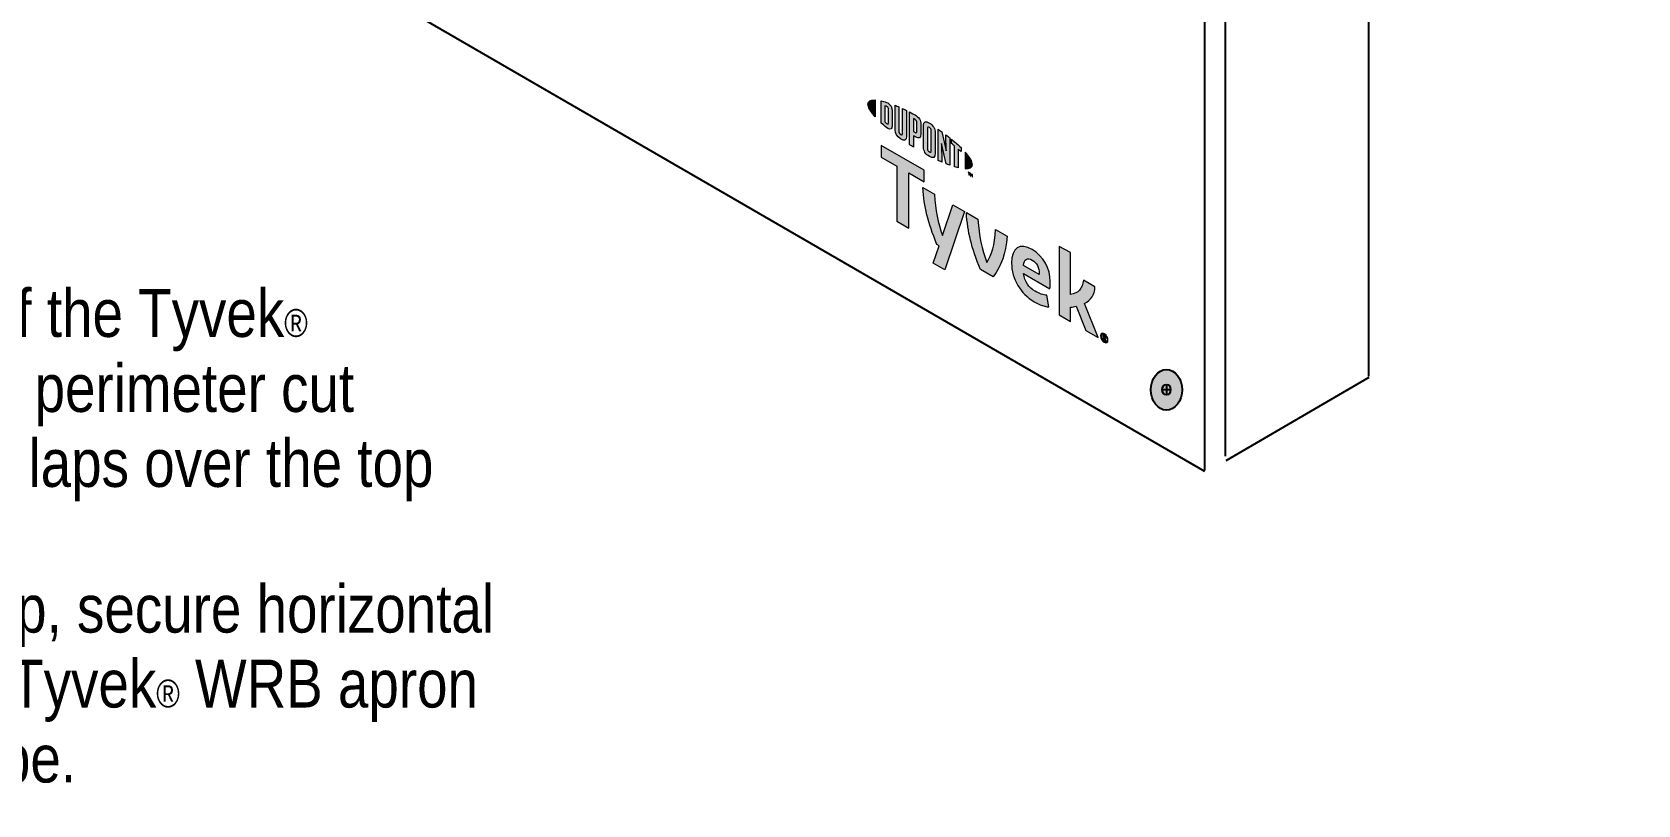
# Model space of a CAD drawing. Header units: inches. Extents: x -24 to 76, y -57 to 19.
# Drawn here: x -6.16 to -0.91, y -42.2 to -39.67 of the extents above; entities that cross this region are included whole.
import ezdxf

# ---------------------------------------------------------------- set-up
doc = ezdxf.new("R2010")
doc.units = ezdxf.units.IN
doc.header["$MEASUREMENT"] = 0
for name, color, linetype, lineweight in [('.ATI-TEXT', 7, 'Continuous', 0), ('G-ANNO-TTLB', 7, 'Continuous', 0), ('TYVEK', 7, 'Continuous', 0), ('WALL SCRATCH', 7, 'Continuous', 0), ('X-REF - TRACED', 7, 'Continuous', 0)]:
    doc.layers.add(name, color=color, linetype=linetype, lineweight=lineweight)

# ---------------------------------------------------------------- blocks, each defined once
blk = doc.blocks.new('Block_274')
at = {"layer": 'TYVEK', "color": 1, "lineweight": 25, "true_color": 0xff0000}
for points in [[(-3.9072, -39.7507)], [(-3.2993, -40.1016)]]:
    blk.add_lwpolyline(points, dxfattribs=at)
blk = doc.blocks.new('Block_275')
at = {"layer": 'TYVEK', "color": 1, "lineweight": 25, "true_color": 0xff0000}
for points in [[(-3.2993, -39.8158)], [(-3.2993, -40.1016)]]:
    blk.add_lwpolyline(points, dxfattribs=at)
blk = doc.blocks.new('Block_285')
at = {"layer": 'TYVEK', "true_color": 0x003b71, "transparency": 33554687}
h = blk.add_hatch(color=156, dxfattribs=at)
h.dxf.hatch_style = 2
edge = h.paths.add_edge_path()
edge.add_ellipse((-2.4518, -40.8394), major_axis=(0, 0.0664), ratio=0.766948, start_angle=0, end_angle=360)
at = {"layer": 'TYVEK', "color": 18, "lineweight": 25, "true_color": 0x000000}
for p, q in [((-2.4518, -40.8219), (-2.4518, -40.8562)), ((-2.4653, -40.839), (-2.4383, -40.839))]:
    blk.add_line(p, q, dxfattribs=at)
for centre, major_axis, ratio in [((-2.4518, -40.8394), (0, 0.0664), 0.766948), ((-2.4518, -40.839), (0, 0.0171), 0.788846)]:
    blk.add_ellipse(centre, major_axis=major_axis, ratio=ratio, dxfattribs=at)
blk = doc.blocks.new('Block_457')
at = {"layer": 'X-REF - TRACED', "true_color": 0x848484, "transparency": 33554687}
h = blk.add_hatch(color=252, dxfattribs=at)
h.dxf.hatch_style = 2
edge = h.paths.add_edge_path()
edge.add_spline(control_points=[(-3.4276, -39.9062), (-3.4276, -39.9162), (-3.4191, -39.9305), (-3.4043, -39.9471), (-3.4043, -39.9471), (-3.4043, -39.8923), (-3.4043, -39.8923), (-3.4191, -39.8918), (-3.4276, -39.8962), (-3.4276, -39.9062)], knot_values=[0, 0, 0, 0, 1, 1, 1, 2, 2, 2, 3, 3, 3, 3], degree=3, periodic=0)
h = blk.add_hatch(color=252, dxfattribs=at)
h.dxf.hatch_style = 2
edge = h.paths.add_edge_path()
edge.add_spline(control_points=[(-3.3598, -39.9677), (-3.3598, -39.9719), (-3.362, -39.972), (-3.3646, -39.9705), (-3.3667, -39.9693), (-3.3699, -39.9666), (-3.3724, -39.9643), (-3.3724, -39.9643), (-3.3724, -39.912), (-3.3724, -39.912), (-3.3699, -39.9127), (-3.3667, -39.9137), (-3.3646, -39.9149), (-3.362, -39.9164), (-3.3598, -39.919), (-3.3598, -39.9232), (-3.3598, -39.9232), (-3.3598, -39.9677), (-3.3598, -39.9677)], knot_values=[0, 0, 0, 0, 1, 1, 1, 2, 2, 2, 3, 3, 3, 4, 4, 4, 5, 5, 5, 6, 6, 6, 6], degree=3, periodic=0)
edge = h.paths.add_edge_path()
edge.add_spline(control_points=[(-3.3629, -39.9022), (-3.3671, -39.8998), (-3.373, -39.8977), (-3.3838, -39.8953), (-3.3838, -39.8953), (-3.3838, -39.9679), (-3.3838, -39.9679), (-3.3743, -39.9767), (-3.3671, -39.9828), (-3.3629, -39.9852), (-3.3534, -39.9907), (-3.348, -39.9871), (-3.348, -39.9764), (-3.348, -39.9764), (-3.348, -39.9282), (-3.348, -39.9282), (-3.348, -39.9175), (-3.3534, -39.9077), (-3.3629, -39.9022)], knot_values=[0, 0, 0, 0, 1, 1, 1, 2, 2, 2, 3, 3, 3, 4, 4, 4, 5, 5, 5, 6, 6, 6, 6], degree=3, periodic=0)
h = blk.add_hatch(color=252, dxfattribs=at)
h.dxf.hatch_style = 2
edge = h.paths.add_edge_path()
edge.add_spline(control_points=[(-3.3148, -40.0022), (-3.3148, -40.0064), (-3.316, -40.0083), (-3.3206, -40.0051), (-3.3251, -40.0018), (-3.3263, -39.999), (-3.3263, -39.994), (-3.3263, -39.994), (-3.3263, -39.915), (-3.3263, -39.915), (-3.3293, -39.9137), (-3.3359, -39.9109), (-3.3388, -39.9097), (-3.3388, -39.9097), (-3.3388, -39.9896), (-3.3388, -39.9896), (-3.3388, -40.0023), (-3.3334, -40.0104), (-3.3206, -40.0195), (-3.3089, -40.0278), (-3.3017, -40.0251), (-3.3017, -40.011), (-3.3017, -40.011), (-3.3017, -39.9266), (-3.3017, -39.9266), (-3.3042, -39.9253), (-3.3122, -39.9215), (-3.3148, -39.9203), (-3.3148, -39.9203), (-3.3148, -40.0022), (-3.3148, -40.0022)], knot_values=[0, 0, 0, 0, 1, 1, 1, 2, 2, 2, 3, 3, 3, 4, 4, 4, 5, 5, 5, 6, 6, 6, 7, 7, 7, 8, 8, 8, 9, 9, 9, 10, 10, 10, 10], degree=3, periodic=0)
h = blk.add_hatch(color=252, dxfattribs=at)
h.dxf.hatch_style = 2
edge = h.paths.add_edge_path()
edge.add_spline(control_points=[(-3.2673, -39.9949), (-3.2673, -39.9995), (-3.2687, -40.001), (-3.274, -39.998), (-3.274, -39.998), (-3.2785, -39.9953), (-3.2785, -39.9953), (-3.2785, -39.9953), (-3.2785, -39.9534), (-3.2785, -39.9534), (-3.2765, -39.9544), (-3.2754, -39.955), (-3.2742, -39.9557), (-3.2685, -39.9591), (-3.2673, -39.9622), (-3.2673, -39.9669), (-3.2673, -39.9669), (-3.2673, -39.9949), (-3.2673, -39.9949)], knot_values=[0, 0, 0, 0, 1, 1, 1, 2, 2, 2, 3, 3, 3, 4, 4, 4, 5, 5, 5, 6, 6, 6, 6], degree=3, periodic=0)
edge = h.paths.add_edge_path()
edge.add_spline(control_points=[(-3.2734, -39.9413), (-3.2757, -39.94), (-3.284, -39.9356), (-3.2916, -39.9317), (-3.2916, -39.9317), (-3.2916, -40.038), (-3.2916, -40.038), (-3.289, -40.0397), (-3.2822, -40.044), (-3.2785, -40.0462), (-3.2785, -40.0462), (-3.2785, -40.0101), (-3.2785, -40.0101), (-3.2785, -40.0101), (-3.2734, -40.013), (-3.2734, -40.013), (-3.2598, -40.0209), (-3.2541, -40.0171), (-3.2541, -40.0036), (-3.2541, -40.0036), (-3.2541, -39.9723), (-3.2541, -39.9723), (-3.2541, -39.9591), (-3.2605, -39.9488), (-3.2734, -39.9413)], knot_values=[0, 0, 0, 0, 1, 1, 1, 2, 2, 2, 3, 3, 3, 4, 4, 4, 5, 5, 5, 6, 6, 6, 7, 7, 7, 8, 8, 8, 8], degree=3, periodic=0)
h = blk.add_hatch(color=252, dxfattribs=at)
h.dxf.hatch_style = 2
edge = h.paths.add_edge_path()
edge.add_spline(control_points=[(-3.2207, -40.0589), (-3.2207, -40.0631), (-3.222, -40.0646), (-3.2266, -40.0621), (-3.2313, -40.0595), (-3.2326, -40.0564), (-3.2326, -40.0521), (-3.2326, -40.0521), (-3.2326, -39.9858), (-3.2326, -39.9858), (-3.2326, -39.9814), (-3.2313, -39.9798), (-3.2266, -39.9827), (-3.222, -39.9855), (-3.2207, -39.9884), (-3.2207, -39.9926), (-3.2207, -39.9926), (-3.2207, -40.0589), (-3.2207, -40.0589)], knot_values=[0, 0, 0, 0, 1, 1, 1, 2, 2, 2, 3, 3, 3, 4, 4, 4, 5, 5, 5, 6, 6, 6, 6], degree=3, periodic=0)
edge = h.paths.add_edge_path()
edge.add_spline(control_points=[(-3.2266, -39.9678), (-3.2387, -39.9602), (-3.2458, -39.9621), (-3.2458, -39.9761), (-3.2458, -39.9761), (-3.2458, -40.0457), (-3.2458, -40.0457), (-3.2458, -40.0604), (-3.2393, -40.0703), (-3.2266, -40.077), (-3.2141, -40.0836), (-3.2076, -40.0819), (-3.2076, -40.0662), (-3.2076, -40.0662), (-3.2076, -39.9998), (-3.2076, -39.9998), (-3.2076, -39.9848), (-3.2135, -39.9761), (-3.2266, -39.9678)], knot_values=[0, 0, 0, 0, 1, 1, 1, 2, 2, 2, 3, 3, 3, 4, 4, 4, 5, 5, 5, 6, 6, 6, 6], degree=3, periodic=0)
h = blk.add_hatch(color=252, dxfattribs=at)
h.dxf.hatch_style = 2
edge = h.paths.add_edge_path()
edge.add_spline(control_points=[(-3.1714, -40.0589), (-3.1714, -40.0589), (-3.1859, -39.9965), (-3.1859, -39.9965), (-3.1898, -39.9936), (-3.1946, -39.9903), (-3.1982, -39.9878), (-3.1982, -39.9878), (-3.1982, -40.0898), (-3.1982, -40.0898), (-3.1957, -40.091), (-3.1891, -40.0939), (-3.1857, -40.0954), (-3.1857, -40.0954), (-3.1867, -40.0347), (-3.1867, -40.0347), (-3.1867, -40.0347), (-3.1714, -40.1013), (-3.1714, -40.1013), (-3.1682, -40.1025), (-3.1634, -40.1043), (-3.1603, -40.1055), (-3.1603, -40.1055), (-3.1603, -40.0158), (-3.1603, -40.0158), (-3.1636, -40.0132), (-3.1695, -40.0086), (-3.1723, -40.0065), (-3.1723, -40.0065), (-3.1714, -40.0589), (-3.1714, -40.0589)], knot_values=[0, 0, 0, 0, 1, 1, 1, 2, 2, 2, 3, 3, 3, 4, 4, 4, 5, 5, 5, 6, 6, 6, 7, 7, 7, 8, 8, 8, 9, 9, 9, 10, 10, 10, 10], degree=3, periodic=0)
h = blk.add_hatch(color=252, dxfattribs=at)
h.dxf.hatch_style = 2
edge = h.paths.add_edge_path()
edge.add_spline(control_points=[(-3.1539, -40.0352), (-3.1506, -40.0377), (-3.1475, -40.0403), (-3.1444, -40.0429), (-3.1444, -40.0429), (-3.1444, -40.1107), (-3.1444, -40.1107), (-3.1415, -40.1116), (-3.1362, -40.1131), (-3.1327, -40.1139), (-3.1327, -40.1139), (-3.1327, -40.0528), (-3.1327, -40.0528), (-3.1293, -40.0558), (-3.1261, -40.0586), (-3.1232, -40.0613), (-3.1232, -40.0613), (-3.1232, -40.0482), (-3.1232, -40.0482), (-3.1324, -40.0392), (-3.1423, -40.0305), (-3.1539, -40.021), (-3.1539, -40.021), (-3.1539, -40.0352), (-3.1539, -40.0352)], knot_values=[0, 0, 0, 0, 1, 1, 1, 2, 2, 2, 3, 3, 3, 4, 4, 4, 5, 5, 5, 6, 6, 6, 7, 7, 7, 8, 8, 8, 8], degree=3, periodic=0)
h = blk.add_hatch(color=252, dxfattribs=at)
h.dxf.hatch_style = 2
edge = h.paths.add_edge_path()
edge.add_spline(control_points=[(-3.0859, -40.1035), (-3.0859, -40.1135), (-3.0944, -40.118), (-3.1092, -40.1175), (-3.1092, -40.1175), (-3.1092, -40.0627), (-3.1092, -40.0627), (-3.0944, -40.0793), (-3.0859, -40.0935), (-3.0859, -40.1035)], knot_values=[0, 0, 0, 0, 1, 1, 1, 2, 2, 2, 3, 3, 3, 3], degree=3, periodic=0)
h = blk.add_hatch(color=252, dxfattribs=at)
h.dxf.hatch_style = 2
edge = h.paths.add_edge_path()
edge.add_spline(control_points=[(-3.0928, -40.1324), (-3.0928, -40.1324), (-3.0914, -40.1332), (-3.0914, -40.1332), (-3.0914, -40.1332), (-3.0893, -40.1382), (-3.0893, -40.1382), (-3.0893, -40.1382), (-3.0872, -40.1356), (-3.0872, -40.1356), (-3.0872, -40.1356), (-3.0859, -40.1364), (-3.0859, -40.1364), (-3.0859, -40.1364), (-3.0859, -40.1443), (-3.0859, -40.1443), (-3.0859, -40.1443), (-3.0872, -40.1436), (-3.0872, -40.1436), (-3.0872, -40.1436), (-3.0872, -40.138), (-3.0872, -40.138), (-3.0872, -40.138), (-3.0893, -40.1405), (-3.0893, -40.1405), (-3.0893, -40.1405), (-3.0894, -40.1404), (-3.0894, -40.1404), (-3.0894, -40.1404), (-3.0915, -40.1354), (-3.0915, -40.1354), (-3.0915, -40.1354), (-3.0915, -40.1411), (-3.0915, -40.1411), (-3.0915, -40.1411), (-3.0928, -40.1403), (-3.0928, -40.1403), (-3.0928, -40.1403), (-3.0928, -40.1324), (-3.0928, -40.1324)], knot_values=[0, 0, 0, 0, 1, 1, 1, 2, 2, 2, 3, 3, 3, 4, 4, 4, 5, 5, 5, 6, 6, 6, 7, 7, 7, 8, 8, 8, 9, 9, 9, 10, 10, 10, 11, 11, 11, 12, 12, 12, 13, 13, 13, 13], degree=3, periodic=0)
edge = h.paths.add_edge_path()
edge.add_spline(control_points=[(-3.0977, -40.131), (-3.0977, -40.131), (-3.0998, -40.1297), (-3.0998, -40.1297), (-3.0998, -40.1297), (-3.0998, -40.1284), (-3.0998, -40.1284), (-3.0998, -40.1284), (-3.0943, -40.1316), (-3.0943, -40.1316), (-3.0943, -40.1316), (-3.0943, -40.133), (-3.0943, -40.133), (-3.0943, -40.133), (-3.0964, -40.1317), (-3.0964, -40.1317), (-3.0964, -40.1317), (-3.0964, -40.1382), (-3.0964, -40.1382), (-3.0964, -40.1382), (-3.0977, -40.1375), (-3.0977, -40.1375), (-3.0977, -40.1375), (-3.0977, -40.131), (-3.0977, -40.131)], knot_values=[0, 0, 0, 0, 1, 1, 1, 2, 2, 2, 3, 3, 3, 4, 4, 4, 5, 5, 5, 6, 6, 6, 7, 7, 7, 8, 8, 8, 8], degree=3, periodic=0)
at = {"layer": 'X-REF - TRACED'}
for points, knots in [([(-3.4276, -39.9062), (-3.4276, -39.9162), (-3.4191, -39.9305), (-3.4043, -39.9471), (-3.4043, -39.9471), (-3.4043, -39.8923), (-3.4043, -39.8923), (-3.4191, -39.8918), (-3.4276, -39.8962), (-3.4276, -39.9062)], [0, 0, 0, 0, 1, 1, 1, 2, 2, 2, 3, 3, 3, 3]), ([(-3.3629, -39.9022), (-3.3671, -39.8998), (-3.373, -39.8977), (-3.3838, -39.8953), (-3.3838, -39.8953), (-3.3838, -39.9679), (-3.3838, -39.9679), (-3.3743, -39.9767), (-3.3671, -39.9828), (-3.3629, -39.9852), (-3.3534, -39.9907), (-3.348, -39.9871), (-3.348, -39.9764), (-3.348, -39.9764), (-3.348, -39.9282), (-3.348, -39.9282), (-3.348, -39.9175), (-3.3534, -39.9077), (-3.3629, -39.9022)], [0, 0, 0, 0, 1, 1, 1, 2, 2, 2, 3, 3, 3, 4, 4, 4, 5, 5, 5, 6, 6, 6, 6]), ([(-3.3598, -39.9677), (-3.3598, -39.9719), (-3.362, -39.972), (-3.3646, -39.9705), (-3.3667, -39.9693), (-3.3699, -39.9666), (-3.3724, -39.9643), (-3.3724, -39.9643), (-3.3724, -39.912), (-3.3724, -39.912), (-3.3699, -39.9127), (-3.3667, -39.9137), (-3.3646, -39.9149), (-3.362, -39.9164), (-3.3598, -39.919), (-3.3598, -39.9232), (-3.3598, -39.9232), (-3.3598, -39.9677), (-3.3598, -39.9677)], [0, 0, 0, 0, 1, 1, 1, 2, 2, 2, 3, 3, 3, 4, 4, 4, 5, 5, 5, 6, 6, 6, 6]), ([(-3.3148, -40.0022), (-3.3148, -40.0064), (-3.316, -40.0083), (-3.3206, -40.0051), (-3.3251, -40.0018), (-3.3263, -39.999), (-3.3263, -39.994), (-3.3263, -39.994), (-3.3263, -39.915), (-3.3263, -39.915), (-3.3293, -39.9137), (-3.3359, -39.9109), (-3.3388, -39.9097), (-3.3388, -39.9097), (-3.3388, -39.9896), (-3.3388, -39.9896), (-3.3388, -40.0023), (-3.3334, -40.0104), (-3.3206, -40.0195), (-3.3089, -40.0278), (-3.3017, -40.0251), (-3.3017, -40.011), (-3.3017, -40.011), (-3.3017, -39.9266), (-3.3017, -39.9266), (-3.3042, -39.9253), (-3.3122, -39.9215), (-3.3148, -39.9203), (-3.3148, -39.9203), (-3.3148, -40.0022), (-3.3148, -40.0022)], [0, 0, 0, 0, 1, 1, 1, 2, 2, 2, 3, 3, 3, 4, 4, 4, 5, 5, 5, 6, 6, 6, 7, 7, 7, 8, 8, 8, 9, 9, 9, 10, 10, 10, 10]), ([(-3.2734, -39.9413), (-3.2757, -39.94), (-3.284, -39.9356), (-3.2916, -39.9317), (-3.2916, -39.9317), (-3.2916, -40.038), (-3.2916, -40.038), (-3.289, -40.0397), (-3.2822, -40.044), (-3.2785, -40.0462), (-3.2785, -40.0462), (-3.2785, -40.0101), (-3.2785, -40.0101), (-3.2785, -40.0101), (-3.2734, -40.013), (-3.2734, -40.013), (-3.2598, -40.0209), (-3.2541, -40.0171), (-3.2541, -40.0036), (-3.2541, -40.0036), (-3.2541, -39.9723), (-3.2541, -39.9723), (-3.2541, -39.9591), (-3.2605, -39.9488), (-3.2734, -39.9413)], [0, 0, 0, 0, 1, 1, 1, 2, 2, 2, 3, 3, 3, 4, 4, 4, 5, 5, 5, 6, 6, 6, 7, 7, 7, 8, 8, 8, 8]), ([(-3.2673, -39.9949), (-3.2673, -39.9995), (-3.2687, -40.001), (-3.274, -39.998), (-3.274, -39.998), (-3.2785, -39.9953), (-3.2785, -39.9953), (-3.2785, -39.9953), (-3.2785, -39.9534), (-3.2785, -39.9534), (-3.2765, -39.9544), (-3.2754, -39.955), (-3.2742, -39.9557), (-3.2685, -39.9591), (-3.2673, -39.9622), (-3.2673, -39.9669), (-3.2673, -39.9669), (-3.2673, -39.9949), (-3.2673, -39.9949)], [0, 0, 0, 0, 1, 1, 1, 2, 2, 2, 3, 3, 3, 4, 4, 4, 5, 5, 5, 6, 6, 6, 6]), ([(-3.2266, -39.9678), (-3.2387, -39.9602), (-3.2458, -39.9621), (-3.2458, -39.9761), (-3.2458, -39.9761), (-3.2458, -40.0457), (-3.2458, -40.0457), (-3.2458, -40.0604), (-3.2393, -40.0703), (-3.2266, -40.077), (-3.2141, -40.0836), (-3.2076, -40.0819), (-3.2076, -40.0662), (-3.2076, -40.0662), (-3.2076, -39.9998), (-3.2076, -39.9998), (-3.2076, -39.9848), (-3.2135, -39.9761), (-3.2266, -39.9678)], [0, 0, 0, 0, 1, 1, 1, 2, 2, 2, 3, 3, 3, 4, 4, 4, 5, 5, 5, 6, 6, 6, 6]), ([(-3.2207, -40.0589), (-3.2207, -40.0631), (-3.222, -40.0646), (-3.2266, -40.0621), (-3.2313, -40.0595), (-3.2326, -40.0564), (-3.2326, -40.0521), (-3.2326, -40.0521), (-3.2326, -39.9858), (-3.2326, -39.9858), (-3.2326, -39.9814), (-3.2313, -39.9798), (-3.2266, -39.9827), (-3.222, -39.9855), (-3.2207, -39.9884), (-3.2207, -39.9926), (-3.2207, -39.9926), (-3.2207, -40.0589), (-3.2207, -40.0589)], [0, 0, 0, 0, 1, 1, 1, 2, 2, 2, 3, 3, 3, 4, 4, 4, 5, 5, 5, 6, 6, 6, 6]), ([(-3.1714, -40.0589), (-3.1714, -40.0589), (-3.1859, -39.9965), (-3.1859, -39.9965), (-3.1898, -39.9936), (-3.1946, -39.9903), (-3.1982, -39.9878), (-3.1982, -39.9878), (-3.1982, -40.0898), (-3.1982, -40.0898), (-3.1957, -40.091), (-3.1891, -40.0939), (-3.1857, -40.0954), (-3.1857, -40.0954), (-3.1867, -40.0347), (-3.1867, -40.0347), (-3.1867, -40.0347), (-3.1714, -40.1013), (-3.1714, -40.1013), (-3.1682, -40.1025), (-3.1634, -40.1043), (-3.1603, -40.1055), (-3.1603, -40.1055), (-3.1603, -40.0158), (-3.1603, -40.0158), (-3.1636, -40.0132), (-3.1695, -40.0086), (-3.1723, -40.0065), (-3.1723, -40.0065), (-3.1714, -40.0589), (-3.1714, -40.0589)], [0, 0, 0, 0, 1, 1, 1, 2, 2, 2, 3, 3, 3, 4, 4, 4, 5, 5, 5, 6, 6, 6, 7, 7, 7, 8, 8, 8, 9, 9, 9, 10, 10, 10, 10]), ([(-3.1539, -40.0352), (-3.1506, -40.0377), (-3.1475, -40.0403), (-3.1444, -40.0429), (-3.1444, -40.0429), (-3.1444, -40.1107), (-3.1444, -40.1107), (-3.1415, -40.1116), (-3.1362, -40.1131), (-3.1327, -40.1139), (-3.1327, -40.1139), (-3.1327, -40.0528), (-3.1327, -40.0528), (-3.1293, -40.0558), (-3.1261, -40.0586), (-3.1232, -40.0613), (-3.1232, -40.0613), (-3.1232, -40.0482), (-3.1232, -40.0482), (-3.1324, -40.0392), (-3.1423, -40.0305), (-3.1539, -40.021), (-3.1539, -40.021), (-3.1539, -40.0352), (-3.1539, -40.0352)], [0, 0, 0, 0, 1, 1, 1, 2, 2, 2, 3, 3, 3, 4, 4, 4, 5, 5, 5, 6, 6, 6, 7, 7, 7, 8, 8, 8, 8]), ([(-3.0859, -40.1035), (-3.0859, -40.1135), (-3.0944, -40.118), (-3.1092, -40.1175), (-3.1092, -40.1175), (-3.1092, -40.0627), (-3.1092, -40.0627), (-3.0944, -40.0793), (-3.0859, -40.0935), (-3.0859, -40.1035)], [0, 0, 0, 0, 1, 1, 1, 2, 2, 2, 3, 3, 3, 3]), ([(-3.0977, -40.131), (-3.0977, -40.131), (-3.0998, -40.1297), (-3.0998, -40.1297), (-3.0998, -40.1297), (-3.0998, -40.1284), (-3.0998, -40.1284), (-3.0998, -40.1284), (-3.0943, -40.1316), (-3.0943, -40.1316), (-3.0943, -40.1316), (-3.0943, -40.133), (-3.0943, -40.133), (-3.0943, -40.133), (-3.0964, -40.1317), (-3.0964, -40.1317), (-3.0964, -40.1317), (-3.0964, -40.1382), (-3.0964, -40.1382), (-3.0964, -40.1382), (-3.0977, -40.1375), (-3.0977, -40.1375), (-3.0977, -40.1375), (-3.0977, -40.131), (-3.0977, -40.131)], [0, 0, 0, 0, 1, 1, 1, 2, 2, 2, 3, 3, 3, 4, 4, 4, 5, 5, 5, 6, 6, 6, 7, 7, 7, 8, 8, 8, 8]), ([(-3.0928, -40.1324), (-3.0928, -40.1324), (-3.0914, -40.1332), (-3.0914, -40.1332), (-3.0914, -40.1332), (-3.0893, -40.1382), (-3.0893, -40.1382), (-3.0893, -40.1382), (-3.0872, -40.1356), (-3.0872, -40.1356), (-3.0872, -40.1356), (-3.0859, -40.1364), (-3.0859, -40.1364), (-3.0859, -40.1364), (-3.0859, -40.1443), (-3.0859, -40.1443), (-3.0859, -40.1443), (-3.0872, -40.1436), (-3.0872, -40.1436), (-3.0872, -40.1436), (-3.0872, -40.138), (-3.0872, -40.138), (-3.0872, -40.138), (-3.0893, -40.1405), (-3.0893, -40.1405), (-3.0893, -40.1405), (-3.0894, -40.1404), (-3.0894, -40.1404), (-3.0894, -40.1404), (-3.0915, -40.1354), (-3.0915, -40.1354), (-3.0915, -40.1354), (-3.0915, -40.1411), (-3.0915, -40.1411), (-3.0915, -40.1411), (-3.0928, -40.1403), (-3.0928, -40.1403), (-3.0928, -40.1403), (-3.0928, -40.1324), (-3.0928, -40.1324)], [0, 0, 0, 0, 1, 1, 1, 2, 2, 2, 3, 3, 3, 4, 4, 4, 5, 5, 5, 6, 6, 6, 7, 7, 7, 8, 8, 8, 9, 9, 9, 10, 10, 10, 11, 11, 11, 12, 12, 12, 13, 13, 13, 13])]:
    blk.add_open_spline(points, degree=3, knots=knots, dxfattribs=at)
blk = doc.blocks.new('Block_461')
at = {"layer": 'X-REF - TRACED', "true_color": 0x848484, "transparency": 33554687}
h = blk.add_hatch(color=252, dxfattribs=at)
h.dxf.hatch_style = 2
h.paths.add_polyline_path([(-3.2435, -40.1219), (-3.3838, -40.0409), (-3.3838, -40.079), (-3.3332, -40.1083), (-3.3332, -40.2888), (-3.2942, -40.3113), (-3.2942, -40.1308), (-3.2435, -40.16)])
h = blk.add_hatch(color=252, dxfattribs=at)
h.dxf.hatch_style = 2
edge = h.paths.add_edge_path()
edge.add_spline(control_points=[(-3.0103, -40.3156), (-3.0128, -40.3676), (-3.0231, -40.3978), (-3.0392, -40.4238), (-3.0547, -40.3796), (-3.0648, -40.3375), (-3.0678, -40.2824), (-3.0678, -40.2824), (-3.1057, -40.2605), (-3.1057, -40.2605), (-3.1016, -40.3256), (-3.0893, -40.373), (-3.0599, -40.4465), (-3.0599, -40.4465), (-3.0182, -40.4706), (-3.0182, -40.4706), (-2.9899, -40.4304), (-2.9782, -40.3969), (-2.9727, -40.3373), (-2.9727, -40.3373), (-3.0103, -40.3156), (-3.0103, -40.3156)], knot_values=[0, 0, 0, 0, 1, 1, 1, 2, 2, 2, 3, 3, 3, 4, 4, 4, 5, 5, 5, 6, 6, 6, 7, 7, 7, 7], degree=3, periodic=0)
h = blk.add_hatch(color=252, dxfattribs=at)
h.dxf.hatch_style = 2
edge = h.paths.add_edge_path()
edge.add_spline(control_points=[(-2.9191, -40.4329), (-2.9191, -40.4329), (-2.8673, -40.4628), (-2.8673, -40.4628), (-2.8673, -40.4628), (-2.8673, -40.459), (-2.8673, -40.459), (-2.8673, -40.4415), (-2.8755, -40.424), (-2.8905, -40.4154), (-2.9063, -40.4062), (-2.9166, -40.4131), (-2.9191, -40.4329)], knot_values=[0, 0, 0, 0, 1, 1, 1, 2, 2, 2, 3, 3, 3, 4, 4, 4, 4], degree=3, periodic=0)
edge = h.paths.add_edge_path()
edge.add_spline(control_points=[(-2.8365, -40.5686), (-2.8485, -40.5679), (-2.8662, -40.5621), (-2.8842, -40.5517), (-2.9281, -40.5264), (-2.958, -40.4772), (-2.958, -40.4254), (-2.958, -40.3757), (-2.9305, -40.3579), (-2.8905, -40.381), (-2.8548, -40.4016), (-2.8314, -40.4442), (-2.8314, -40.486), (-2.8314, -40.4954), (-2.8319, -40.5032), (-2.8325, -40.5091), (-2.8325, -40.5091), (-2.9185, -40.4594), (-2.9185, -40.4594), (-2.915, -40.4865), (-2.9022, -40.5051), (-2.8804, -40.5177), (-2.867, -40.5254), (-2.8542, -40.5293), (-2.8425, -40.5305), (-2.8425, -40.5305), (-2.8365, -40.5686), (-2.8365, -40.5686)], knot_values=[0, 0, 0, 0, 1, 1, 1, 2, 2, 2, 3, 3, 3, 4, 4, 4, 5, 5, 5, 6, 6, 6, 7, 7, 7, 8, 8, 8, 9, 9, 9, 9], degree=3, periodic=0)
h = blk.add_hatch(color=252, dxfattribs=at)
h.dxf.hatch_style = 2
edge = h.paths.add_edge_path()
edge.add_spline(control_points=[(-2.7199, -40.5575), (-2.7199, -40.5575), (-2.6747, -40.6689), (-2.6747, -40.6689), (-2.6747, -40.6689), (-2.7156, -40.6453), (-2.7156, -40.6453), (-2.7156, -40.6453), (-2.7469, -40.5663), (-2.7469, -40.5663), (-2.7526, -40.5677), (-2.7586, -40.5689), (-2.7652, -40.5698), (-2.7652, -40.5698), (-2.7652, -40.6167), (-2.7652, -40.6167), (-2.7652, -40.6167), (-2.8028, -40.595), (-2.8028, -40.595), (-2.8028, -40.595), (-2.8028, -40.3711), (-2.8028, -40.3711), (-2.8028, -40.3711), (-2.7652, -40.3906), (-2.7652, -40.3906), (-2.7652, -40.3906), (-2.7652, -40.5283), (-2.7652, -40.5283), (-2.7396, -40.524), (-2.727, -40.5094), (-2.7227, -40.4817), (-2.7227, -40.4817), (-2.6854, -40.5032), (-2.6854, -40.5032), (-2.6862, -40.5296), (-2.6982, -40.5467), (-2.7199, -40.5575)], knot_values=[0, 0, 0, 0, 1, 1, 1, 2, 2, 2, 3, 3, 3, 4, 4, 4, 5, 5, 5, 6, 6, 6, 7, 7, 7, 8, 8, 8, 9, 9, 9, 10, 10, 10, 11, 11, 11, 12, 12, 12, 12], degree=3, periodic=0)
at = {"layer": 'X-REF - TRACED'}
blk.add_lwpolyline([(-3.2435, -40.1219), (-3.3838, -40.0409), (-3.3838, -40.079), (-3.3332, -40.1083), (-3.3332, -40.2888), (-3.2942, -40.3113), (-3.2942, -40.1308), (-3.2435, -40.16)], close=True, dxfattribs=at)
for points, knots in [([(-3.0103, -40.3156), (-3.0128, -40.3676), (-3.0231, -40.3978), (-3.0392, -40.4238), (-3.0547, -40.3796), (-3.0648, -40.3375), (-3.0678, -40.2824), (-3.0678, -40.2824), (-3.1057, -40.2605), (-3.1057, -40.2605), (-3.1016, -40.3256), (-3.0893, -40.373), (-3.0599, -40.4465), (-3.0599, -40.4465), (-3.0182, -40.4706), (-3.0182, -40.4706), (-2.9899, -40.4304), (-2.9782, -40.3969), (-2.9727, -40.3373), (-2.9727, -40.3373), (-3.0103, -40.3156), (-3.0103, -40.3156)], [0, 0, 0, 0, 1, 1, 1, 2, 2, 2, 3, 3, 3, 4, 4, 4, 5, 5, 5, 6, 6, 6, 7, 7, 7, 7]), ([(-2.8365, -40.5686), (-2.8485, -40.5679), (-2.8662, -40.5621), (-2.8842, -40.5517), (-2.9281, -40.5264), (-2.958, -40.4772), (-2.958, -40.4254), (-2.958, -40.3757), (-2.9305, -40.3579), (-2.8905, -40.381), (-2.8548, -40.4016), (-2.8314, -40.4442), (-2.8314, -40.486), (-2.8314, -40.4954), (-2.8319, -40.5032), (-2.8325, -40.5091), (-2.8325, -40.5091), (-2.9185, -40.4594), (-2.9185, -40.4594), (-2.915, -40.4865), (-2.9022, -40.5051), (-2.8804, -40.5177), (-2.867, -40.5254), (-2.8542, -40.5293), (-2.8425, -40.5305), (-2.8425, -40.5305), (-2.8365, -40.5686), (-2.8365, -40.5686)], [0, 0, 0, 0, 1, 1, 1, 2, 2, 2, 3, 3, 3, 4, 4, 4, 5, 5, 5, 6, 6, 6, 7, 7, 7, 8, 8, 8, 9, 9, 9, 9]), ([(-2.9191, -40.4329), (-2.9191, -40.4329), (-2.8673, -40.4628), (-2.8673, -40.4628), (-2.8673, -40.4628), (-2.8673, -40.459), (-2.8673, -40.459), (-2.8673, -40.4415), (-2.8755, -40.424), (-2.8905, -40.4154), (-2.9063, -40.4062), (-2.9166, -40.4131), (-2.9191, -40.4329)], [0, 0, 0, 0, 1, 1, 1, 2, 2, 2, 3, 3, 3, 4, 4, 4, 4]), ([(-2.7199, -40.5575), (-2.7199, -40.5575), (-2.6747, -40.6689), (-2.6747, -40.6689), (-2.6747, -40.6689), (-2.7156, -40.6453), (-2.7156, -40.6453), (-2.7156, -40.6453), (-2.7469, -40.5663), (-2.7469, -40.5663), (-2.7526, -40.5677), (-2.7586, -40.5689), (-2.7652, -40.5698), (-2.7652, -40.5698), (-2.7652, -40.6167), (-2.7652, -40.6167), (-2.7652, -40.6167), (-2.8028, -40.595), (-2.8028, -40.595), (-2.8028, -40.595), (-2.8028, -40.3711), (-2.8028, -40.3711), (-2.8028, -40.3711), (-2.7652, -40.3906), (-2.7652, -40.3906), (-2.7652, -40.3906), (-2.7652, -40.5283), (-2.7652, -40.5283), (-2.7396, -40.524), (-2.727, -40.5094), (-2.7227, -40.4817), (-2.7227, -40.4817), (-2.6854, -40.5032), (-2.6854, -40.5032), (-2.6862, -40.5296), (-2.6982, -40.5467), (-2.7199, -40.5575)], [0, 0, 0, 0, 1, 1, 1, 2, 2, 2, 3, 3, 3, 4, 4, 4, 5, 5, 5, 6, 6, 6, 7, 7, 7, 8, 8, 8, 9, 9, 9, 10, 10, 10, 11, 11, 11, 12, 12, 12, 12])]:
    blk.add_open_spline(points, degree=3, knots=knots, dxfattribs=at)
blk = doc.blocks.new('Block_460')
at = {"layer": 'X-REF - TRACED', "true_color": 0x848484, "transparency": 33554687}
h = blk.add_hatch(color=252, dxfattribs=at)
h.dxf.hatch_style = 2
edge = h.paths.add_edge_path()
edge.add_spline(control_points=[(-3.1499, -40.235), (-3.1499, -40.235), (-3.1837, -40.3356), (-3.1837, -40.3356), (-3.198, -40.2935), (-3.2074, -40.2528), (-3.2102, -40.2002), (-3.2102, -40.2002), (-3.2481, -40.1783), (-3.2481, -40.1783), (-3.244, -40.2434), (-3.2317, -40.2908), (-3.2023, -40.3643), (-3.2023, -40.3643), (-3.1948, -40.3687), (-3.1948, -40.3687), (-3.1948, -40.3687), (-3.214, -40.4262), (-3.214, -40.4262), (-3.214, -40.4262), (-3.1764, -40.4479), (-3.1764, -40.4479), (-3.1764, -40.4479), (-3.1123, -40.2567), (-3.1123, -40.2567), (-3.1123, -40.2567), (-3.1499, -40.235), (-3.1499, -40.235)], knot_values=[0, 0, 0, 0, 1, 1, 1, 2, 2, 2, 3, 3, 3, 4, 4, 4, 5, 5, 5, 6, 6, 6, 7, 7, 7, 8, 8, 8, 9, 9, 9, 9], degree=3, periodic=0)
at = {"layer": 'X-REF - TRACED'}
blk.add_open_spline([(-3.1499, -40.235), (-3.1499, -40.235), (-3.1837, -40.3356), (-3.1837, -40.3356), (-3.198, -40.2935), (-3.2074, -40.2528), (-3.2102, -40.2002), (-3.2102, -40.2002), (-3.2481, -40.1783), (-3.2481, -40.1783), (-3.244, -40.2434), (-3.2317, -40.2908), (-3.2023, -40.3643), (-3.2023, -40.3643), (-3.1948, -40.3687), (-3.1948, -40.3687), (-3.1948, -40.3687), (-3.214, -40.4262), (-3.214, -40.4262), (-3.214, -40.4262), (-3.1764, -40.4479), (-3.1764, -40.4479), (-3.1764, -40.4479), (-3.1123, -40.2567), (-3.1123, -40.2567), (-3.1123, -40.2567), (-3.1499, -40.235), (-3.1499, -40.235)], degree=3, knots=[0, 0, 0, 0, 1, 1, 1, 2, 2, 2, 3, 3, 3, 4, 4, 4, 5, 5, 5, 6, 6, 6, 7, 7, 7, 8, 8, 8, 9, 9, 9, 9], dxfattribs=at)
blk.add_blockref('Block_461', (0, 0), dxfattribs=at)
blk = doc.blocks.new('Block_462')
at = {"layer": 'X-REF - TRACED', "true_color": 0x848484, "transparency": 33554687}
h = blk.add_hatch(color=252, dxfattribs=at)
h.dxf.hatch_style = 2
edge = h.paths.add_edge_path()
edge.add_spline(control_points=[(-2.6567, -40.6646), (-2.6567, -40.6646), (-2.6567, -40.6687), (-2.6567, -40.6687), (-2.6567, -40.6687), (-2.6551, -40.6696), (-2.6551, -40.6696), (-2.6536, -40.6705), (-2.6528, -40.6705), (-2.6528, -40.6689), (-2.6528, -40.6673), (-2.6536, -40.6664), (-2.6551, -40.6655), (-2.6551, -40.6655), (-2.6567, -40.6646), (-2.6567, -40.6646)], knot_values=[0, 0, 0, 0, 1, 1, 1, 2, 2, 2, 3, 3, 3, 4, 4, 4, 5, 5, 5, 5], degree=3, periodic=0)
edge = h.paths.add_edge_path()
edge.add_spline(control_points=[(-2.6594, -40.6605), (-2.6594, -40.6605), (-2.6551, -40.6629), (-2.6551, -40.6629), (-2.6519, -40.6648), (-2.6502, -40.6675), (-2.6502, -40.6704), (-2.6502, -40.6723), (-2.6511, -40.6733), (-2.6526, -40.6731), (-2.6518, -40.6754), (-2.6507, -40.6777), (-2.6494, -40.6803), (-2.6494, -40.6803), (-2.6526, -40.6785), (-2.6526, -40.6785), (-2.6537, -40.6762), (-2.6546, -40.6741), (-2.6553, -40.672), (-2.6553, -40.672), (-2.6567, -40.6712), (-2.6567, -40.6712), (-2.6567, -40.6712), (-2.6567, -40.6761), (-2.6567, -40.6761), (-2.6567, -40.6761), (-2.6594, -40.6746), (-2.6594, -40.6746), (-2.6594, -40.6746), (-2.6594, -40.6605), (-2.6594, -40.6605)], knot_values=[0, 0, 0, 0, 1, 1, 1, 2, 2, 2, 3, 3, 3, 4, 4, 4, 5, 5, 5, 6, 6, 6, 7, 7, 7, 8, 8, 8, 9, 9, 9, 10, 10, 10, 10], degree=3, periodic=0)
edge = h.paths.add_edge_path()
edge.add_spline(control_points=[(-2.655, -40.6593), (-2.6609, -40.6559), (-2.6643, -40.6579), (-2.6643, -40.6649), (-2.6643, -40.672), (-2.6609, -40.6778), (-2.655, -40.6813), (-2.6491, -40.6847), (-2.6457, -40.6828), (-2.6457, -40.6757), (-2.6457, -40.6686), (-2.6491, -40.6627), (-2.655, -40.6593)], knot_values=[0, 0, 0, 0, 1, 1, 1, 2, 2, 2, 3, 3, 3, 4, 4, 4, 4], degree=3, periodic=0)
edge = h.paths.add_edge_path()
edge.add_spline(control_points=[(-2.655, -40.6565), (-2.6477, -40.6607), (-2.6428, -40.6689), (-2.6428, -40.6773), (-2.6428, -40.6857), (-2.6477, -40.6882), (-2.655, -40.684), (-2.6624, -40.6798), (-2.6671, -40.6717), (-2.6671, -40.6633), (-2.6671, -40.6549), (-2.6623, -40.6523), (-2.655, -40.6565)], knot_values=[0, 0, 0, 0, 1, 1, 1, 2, 2, 2, 3, 3, 3, 4, 4, 4, 4], degree=3, periodic=0)
at = {"layer": 'X-REF - TRACED'}
for points, knots in [([(-2.655, -40.6565), (-2.6477, -40.6607), (-2.6428, -40.6689), (-2.6428, -40.6773), (-2.6428, -40.6857), (-2.6477, -40.6882), (-2.655, -40.684), (-2.6624, -40.6798), (-2.6671, -40.6717), (-2.6671, -40.6633), (-2.6671, -40.6549), (-2.6623, -40.6523), (-2.655, -40.6565)], [0, 0, 0, 0, 1, 1, 1, 2, 2, 2, 3, 3, 3, 4, 4, 4, 4]), ([(-2.655, -40.6593), (-2.6609, -40.6559), (-2.6643, -40.6579), (-2.6643, -40.6649), (-2.6643, -40.672), (-2.6609, -40.6778), (-2.655, -40.6813), (-2.6491, -40.6847), (-2.6457, -40.6828), (-2.6457, -40.6757), (-2.6457, -40.6686), (-2.6491, -40.6627), (-2.655, -40.6593)], [0, 0, 0, 0, 1, 1, 1, 2, 2, 2, 3, 3, 3, 4, 4, 4, 4]), ([(-2.6594, -40.6605), (-2.6594, -40.6605), (-2.6551, -40.6629), (-2.6551, -40.6629), (-2.6519, -40.6648), (-2.6502, -40.6675), (-2.6502, -40.6704), (-2.6502, -40.6723), (-2.6511, -40.6733), (-2.6526, -40.6731), (-2.6518, -40.6754), (-2.6507, -40.6777), (-2.6494, -40.6803), (-2.6494, -40.6803), (-2.6526, -40.6785), (-2.6526, -40.6785), (-2.6537, -40.6762), (-2.6546, -40.6741), (-2.6553, -40.672), (-2.6553, -40.672), (-2.6567, -40.6712), (-2.6567, -40.6712), (-2.6567, -40.6712), (-2.6567, -40.6761), (-2.6567, -40.6761), (-2.6567, -40.6761), (-2.6594, -40.6746), (-2.6594, -40.6746), (-2.6594, -40.6746), (-2.6594, -40.6605), (-2.6594, -40.6605)], [0, 0, 0, 0, 1, 1, 1, 2, 2, 2, 3, 3, 3, 4, 4, 4, 5, 5, 5, 6, 6, 6, 7, 7, 7, 8, 8, 8, 9, 9, 9, 10, 10, 10, 10]), ([(-2.6567, -40.6646), (-2.6567, -40.6646), (-2.6567, -40.6687), (-2.6567, -40.6687), (-2.6567, -40.6687), (-2.6551, -40.6696), (-2.6551, -40.6696), (-2.6536, -40.6705), (-2.6528, -40.6705), (-2.6528, -40.6689), (-2.6528, -40.6673), (-2.6536, -40.6664), (-2.6551, -40.6655), (-2.6551, -40.6655), (-2.6567, -40.6646), (-2.6567, -40.6646)], [0, 0, 0, 0, 1, 1, 1, 2, 2, 2, 3, 3, 3, 4, 4, 4, 5, 5, 5, 5])]:
    blk.add_open_spline(points, degree=3, knots=knots, dxfattribs=at)
blk = doc.blocks.new('Block_459')
at = {"layer": 'X-REF - TRACED'}
for name in ['Block_460', 'Block_462']:
    blk.add_blockref(name, (0, 0), dxfattribs=at)
blk = doc.blocks.new('Block_458')
at = {"layer": 'X-REF - TRACED'}
blk.add_blockref('Block_459', (0, 0), dxfattribs=at)
blk = doc.blocks.new('Block_456')
at = {"layer": 'X-REF - TRACED'}
for name in ['Block_457', 'Block_458']:
    blk.add_blockref(name, (0, 0), dxfattribs=at)
blk = doc.blocks.new('Block_578')
at = {"layer": '.ATI-TEXT', "char_height": 0.2, "attachment_point": 7}
for s, insert in [('\\C18;\\c0;\\FArial Narrow|b0|i0|c1;\\H0.156250;\\W1.000000;Bring the bottom portion of the Tyvek\\H0.091094;®\\H0.156250;  ', (-8.2706, -40.7139)), ('\\C18;\\c0;\\FArial Narrow|b0|i0|c1;\\H0.156250;\\W1.000000;A.', (-8.7258, -40.7139)), ('\\C18;\\c0;\\FArial Narrow|b0|i0|c1;\\H0.156250;\\W1.000000;wrb arpron through the sill perimeter cut', (-8.2704, -40.9589)), ('\\C18;\\c0;\\FArial Narrow|b0|i0|c1;\\H0.156250;\\W1.000000;and horizontal SLITS so it laps over the top', (-8.2706, -41.2038)), ('\\C18;\\c0;\\FArial Narrow|b0|i0|c1;\\H0.156250;\\W1.000000;layer of the Tyvek\\H0.091094;®\\H0.156250; WRB. ', (-8.2723, -41.4453))]:
    blk.add_mtext(s, dxfattribs=dict(at, insert=insert))
blk = doc.blocks.new('Block_579')
at = {"layer": '.ATI-TEXT', "char_height": 0.2, "attachment_point": 7}
for s, insert in [('\\C18;\\c0;\\FArial Narrow|b0|i0|c1;\\H0.156250;\\W1.000000;Working from bottom to top, secure horizontal', (-8.2711, -41.6798)), ('\\C18;\\c0;\\FArial Narrow|b0|i0|c1;\\H0.156250;\\W1.000000;B.', (-8.7263, -41.6798)), ('\\C18;\\c0;\\FArial Narrow|b0|i0|c1;\\H0.156250;\\W1.000000;and vertical seams of the Tyvek\\H0.091094;®\\H0.156250; WRB apron ', (-8.2708, -41.9247)), ('\\C18;\\c0;\\FArial Narrow|b0|i0|c1;\\H0.156250;\\W1.000000;with DuPont™ Tyvek\\H0.091094;®\\H0.156250; Tape. ', (-8.2711, -42.1697))]:
    blk.add_mtext(s, dxfattribs=dict(at, insert=insert))

msp = doc.modelspace()

# ---------------------------------------------------------------- hatches: boundary and pattern name
at = {"layer": 'G-ANNO-TTLB', "true_color": 0xff00ff, "transparency": 33554687}
h = msp.add_hatch(color=6, dxfattribs=at)
edge = h.paths.add_edge_path()
edge.add_spline(control_points=[(19.9156, -54.0521), (19.9156, -54.0521), (-20.7721, -54.0521), (-20.7721, -54.0521), (-20.7721, -54.0521), (-20.7721, -19.9271), (-20.7721, -19.9271), (-20.7721, -19.9271), (19.9156, -19.9271), (19.9156, -19.9271), (19.9156, -19.9271), (19.9156, -54.0521), (19.9156, -54.0521)], knot_values=[0, 0, 0, 0, 1, 1, 1, 2, 2, 2, 3, 3, 3, 4, 4, 4, 4], degree=3, periodic=0)
edge = h.paths.add_edge_path()
edge.add_spline(control_points=[(-20.6471, -20.0521), (-20.6471, -20.0521), (-20.6471, -53.9271), (-20.6471, -53.9271), (-20.6471, -53.9271), (19.7906, -53.9271), (19.7906, -53.9271), (19.7906, -53.9271), (19.7906, -20.0521), (19.7906, -20.0521), (19.7906, -20.0521), (-20.6471, -20.0521), (-20.6471, -20.0521)], knot_values=[0, 0, 0, 0, 1, 1, 1, 2, 2, 2, 3, 3, 3, 4, 4, 4, 4], degree=3, periodic=0)
edge.add_line((-20.6471, -20.0521), (-20.6471, -20.0521))

# ---------------------------------------------------------------- linework, layer by layer
at = {"layer": 'G-ANNO-TTLB'}
for points in [[(19.9156, -54.0521), (19.9156, -54.0521), (-20.7721, -54.0521), (-20.7721, -54.0521), (-20.7721, -54.0521), (-20.7721, -19.9271), (-20.7721, -19.9271), (-20.7721, -19.9271), (19.9156, -19.9271), (19.9156, -19.9271), (19.9156, -19.9271), (19.9156, -54.0521), (19.9156, -54.0521)], [(-20.6471, -20.0521), (-20.6471, -20.0521), (-20.6471, -53.9271), (-20.6471, -53.9271), (-20.6471, -53.9271), (19.7906, -53.9271), (19.7906, -53.9271), (19.7906, -53.9271), (19.7906, -20.0521), (19.7906, -20.0521), (19.7906, -20.0521), (-20.6471, -20.0521), (-20.6471, -20.0521)]]:
    msp.add_open_spline(points, degree=3, knots=[0, 0, 0, 0, 1, 1, 1, 2, 2, 2, 3, 3, 3, 4, 4, 4, 4], dxfattribs=at)
at = {"layer": 'TYVEK', "color": 18, "lineweight": 25, "true_color": 0x000000}
for p, q in [((-2.327, -35.2081), (-2.327, -41.102)), ((-6.0602, -38.9445), (-2.327, -41.1057))]:
    msp.add_line(p, q, dxfattribs=at)
at = {"layer": 'WALL SCRATCH', "color": 33, "lineweight": 25, "true_color": 0xcc9966}
for p, q in [((-1.7901, -40.7948), (-1.7901, -34.9008)), ((-1.7902, -40.7994), (-2.2571, -41.0711))]:
    msp.add_line(p, q, dxfattribs=at)
at = {"layer": 'WALL SCRATCH', "color": 2, "lineweight": 25, "true_color": 0xffff00}
msp.add_line((-2.2589, -41.0565), (-2.2589, -35.1626), dxfattribs=at)

# ---------------------------------------------------------------- block references
at = {"layer": '.ATI-TEXT'}
for name in ['Block_578', 'Block_579']:
    msp.add_blockref(name, (0, 0), dxfattribs=at)
at = {"layer": 'TYVEK'}
for name in ['Block_274', 'Block_275', 'Block_285']:
    msp.add_blockref(name, (0, 0), dxfattribs=at)
at = {"layer": 'X-REF - TRACED'}
msp.add_blockref('Block_456', (0, 0), dxfattribs=at)

doc.saveas('drawing.dxf')
